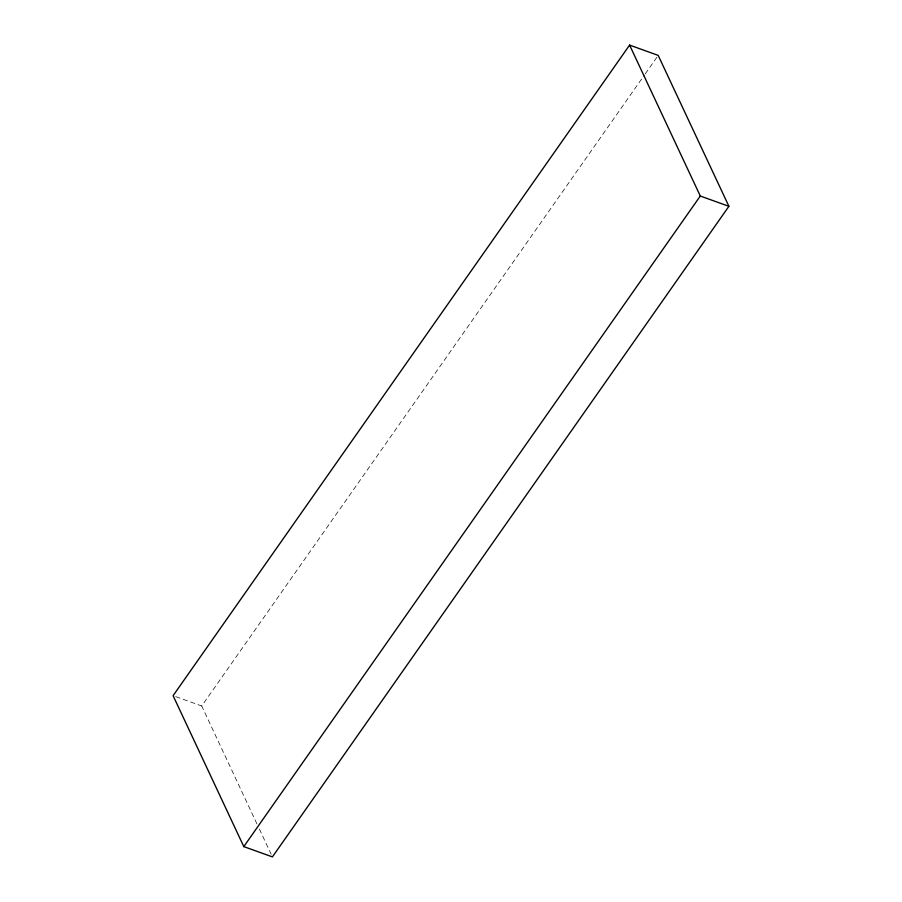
<?xml version="1.0" encoding="UTF-8"?>
<svg xmlns="http://www.w3.org/2000/svg" width="902" height="902" viewBox="0 0 902 902"><rect width="100%" height="100%" fill="white"/><g stroke="black" fill="none" stroke-linecap="round" stroke-linejoin="round"><path stroke-width="0.68" stroke-dasharray="4.51 3.38" d="M256.957 823.921L201.71 705.973L644.445 75.001M645.257 73.851L658.201 55.394M175.698 696.626L201.71 705.973M259.336 828.994L271.22 854.363"/><path stroke-width="1.35" d="M629.596 45.1L173.094 695.69L243.799 846.606L272.404 856.9L728.906 206.31L658.201 55.394L629.596 45.1L700.29 196.027L728.906 206.31M243.799 846.606L700.29 196.027"/></g></svg>
